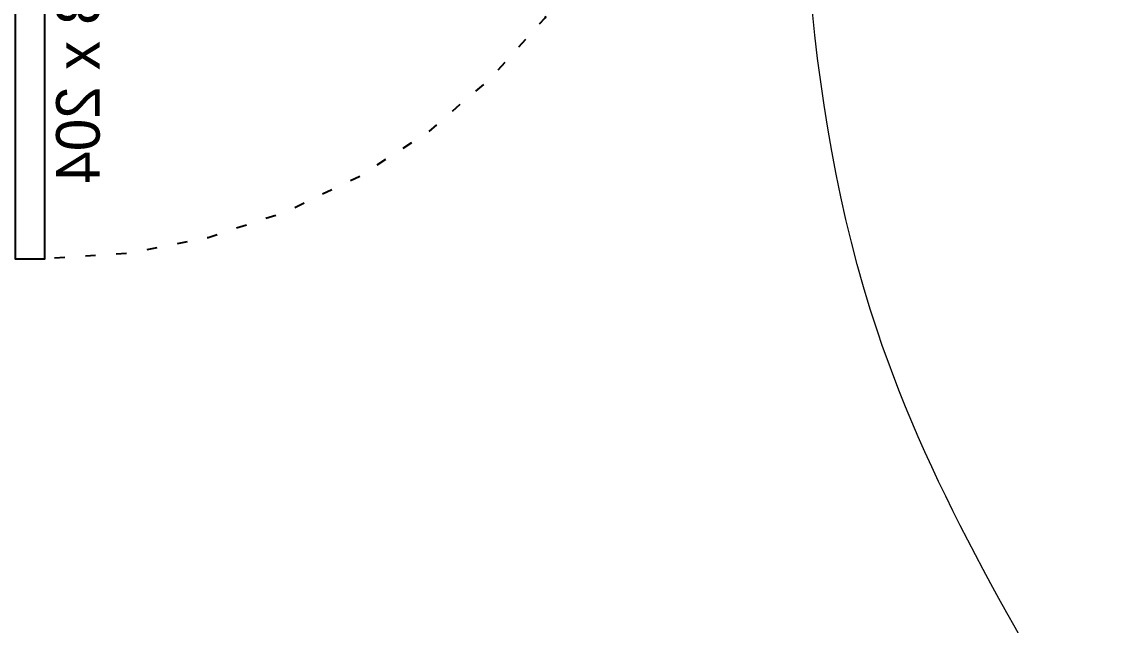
# Model space of a CAD drawing. Header units: centimetres. Extents: x 2648 to 12729, y 1890 to 6224.
# Drawn here: x 5326.4 to 5474.2, y 3788.8 to 3870.2 of the extents above; entities that cross this region are included whole.
import ezdxf

# ---------------------------------------------------------------- set-up
doc = ezdxf.new("R2010")
doc.units = ezdxf.units.CM
doc.linetypes.add('Style de ligne -18', pattern=[0.164042, 0.054681, -0.109361])
for name, color, linetype in [('B aménagement intérieur', 252, 'Continuous'), ('B Général', 252, 'Continuous'), ('C ANNOTATIONS-prestations', 252, 'Continuous')]:
    doc.layers.add(name, color=color, linetype=linetype)
doc.layers.add('prlm-ELEC-CFO', color=10, linetype='Continuous', lineweight=25)
doc.styles.add('Eurostile', font='Eurosti.TTF')

# ---------------------------------------------------------------- blocks, each defined once
blk = doc.blocks.new('A 80.PP 80')
at = {"layer": 'B Général', "flags": 128}
blk.add_lwpolyline([(-43, 2.5), (-43, 85.5), (-39, 85.5), (-39, 2.5)], close=True, dxfattribs=at)
at = {"layer": 'B Général', "linetype": 'Style de ligne -18', "ltscale": 25.4, "flags": 128}
blk.add_lwpolyline([(46, 2.5), (45.27, 13.33), (43.1, 23.98), (39.53, 34.26), (34.61, 44), (28.44, 53.03), (21.1, 61.19), (12.74, 68.35), (3.5, 74.38), (-6.47, 79.18), (-17, 82.67), (-27.91, 84.79), (-39, 85.5)], dxfattribs=at)
at = {"layer": 'B Général', "linetype": 'Continuous', "flags": 128}
for points in [[(-45, 2.5), (-43, 2.5), (-43, 0), (-40, 0), (-40, -2.5), (-45, -2.5)], [(48, 2.5), (46, 2.5), (46, 0), (43, 0), (43, -2.5), (48, -2.5), (48, -2.5), (48, -2.5), (48, 1.79), (48, 1.79)]]:
    blk.add_lwpolyline(points, close=True, dxfattribs=at)
at = {"layer": 'C ANNOTATIONS-prestations', "insert": (-37.5, 32.5), "char_height": 5.8825, "attachment_point": 1, "rotation": 90, "line_spacing_factor": 0.894142, "style": 'Eurostile'}
blk.add_mtext('PP 83 x 204', dxfattribs=at)
blk = doc.blocks.new('A 80.Groupe-6-1')
at = {"layer": 'B aménagement intérieur', "xscale": -1, "rotation": 180}
blk.add_blockref('A 80.PP 80', (5368.48, 3923.77), dxfattribs=at)

msp = doc.modelspace()

# ---------------------------------------------------------------- linework, layer by layer
at = {"layer": 'prlm-ELEC-CFO', "lineweight": 13}
msp.add_spline([(5474.15, 3765.34), (5441.802, 3828.511), (5430.95, 3929.736)], degree=3, dxfattribs=at)

# ---------------------------------------------------------------- block references
at = {"layer": 'B aménagement intérieur'}
msp.add_blockref('A 80.Groupe-6-1', (0, 0), dxfattribs=at)

doc.saveas('drawing.dxf')
